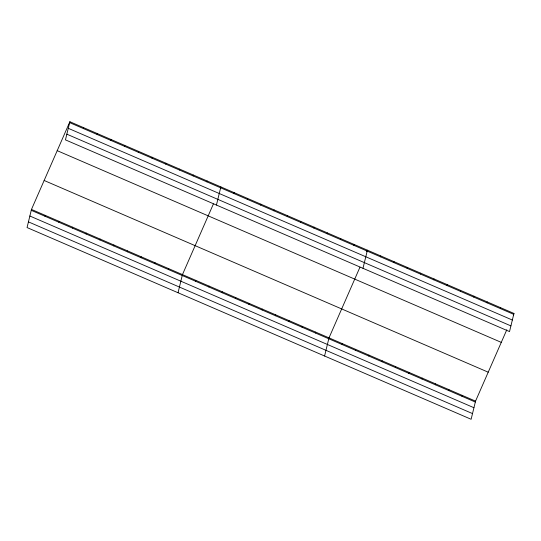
<?xml version="1.0" encoding="UTF-8"?>
<svg xmlns="http://www.w3.org/2000/svg" width="541" height="541" viewBox="0 0 541 541"><rect width="100%" height="100%" fill="white"/><g stroke="black" fill="none" stroke-linecap="round" stroke-linejoin="round"><path stroke-width="0.81" d="M69.877 121.725L65.454 139.869L509.527 331.579L513.95 313.442L69.877 121.725L31.473 209.421L27.05 227.558L471.123 419.275L475.546 401.131L506.802 329.767M44.977 216.251L45.201 215.345M58.705 222.175L58.922 221.269M83.382 128.555L83.605 127.649M72.426 228.099L72.65 227.193M97.109 134.479L97.333 133.573M86.154 234.023L86.377 233.124M110.837 140.403L111.054 139.504M99.882 239.954L100.099 239.048M124.558 146.334L124.782 145.428M113.61 245.878L113.826 244.972M138.286 152.258L138.51 151.352M127.331 251.802L127.554 250.896M152.014 158.182L152.231 157.275M141.059 257.732L141.282 256.826M165.742 164.112L165.959 163.206M154.787 263.656L155.003 262.75M179.463 170.036L179.686 169.13M168.508 269.58L168.731 268.674M193.191 175.96L193.414 175.054M178.036 292.742L182.459 274.605L213.391 203.977M206.919 181.884L207.135 180.978M195.558 281.259L195.781 280.353M216.441 205.046L220.863 186.909M208.88 287.007L209.103 286.108M233.962 193.563L234.185 192.657M222.202 292.762L222.425 291.856M247.284 199.318L247.507 198.412M235.524 298.51L235.748 297.611M260.606 205.066L260.83 204.16M248.846 304.265L249.07 303.359M273.929 210.821L274.152 209.915M262.169 310.013L262.392 309.114M287.251 216.569L287.474 215.663M275.491 315.768L275.714 314.862M300.573 222.324L300.796 221.418M288.813 321.516L289.036 320.617M313.895 228.072L314.118 227.166M302.135 327.271L302.358 326.365M327.217 233.827L327.44 232.921M315.457 333.019L315.68 332.12M340.539 239.575L340.762 238.669M324.58 356.012L329.002 337.868L359.934 267.24M353.861 245.33L354.085 244.424M342.101 344.522L342.325 343.623M362.984 268.316L367.407 250.172L366.757 251.66M355.423 350.277L355.647 349.371M380.506 256.833L380.729 255.927M368.746 356.025L368.969 355.126M393.828 262.581L394.051 261.675M382.068 361.78L382.291 360.874M407.15 268.336L407.373 267.43M395.39 367.528L395.613 366.629M420.472 274.084L420.695 273.178M408.712 373.283L408.935 372.377M433.794 279.839L434.017 278.933M422.034 379.031L422.257 378.125M447.116 285.587L447.339 284.681M435.356 384.786L435.579 383.88M460.438 291.342L460.662 290.436M448.678 390.534L448.902 389.628M473.76 297.09L473.984 296.184M462 396.289L462.224 395.383M487.083 302.845L487.306 301.939M500.405 308.593L500.628 307.687M513.301 314.923L513.95 313.442M69.661 122.631L513.727 314.348M68.274 128.318L512.341 320.035M66.841 134.175L510.914 325.892M57.204 150.662L501.277 342.379M44.146 180.478L488.219 372.194M31.473 209.421L475.546 401.131M31.25 210.321L475.323 402.037M29.863 216.015L473.936 407.725M28.436 221.871L472.509 413.588"/></g></svg>
